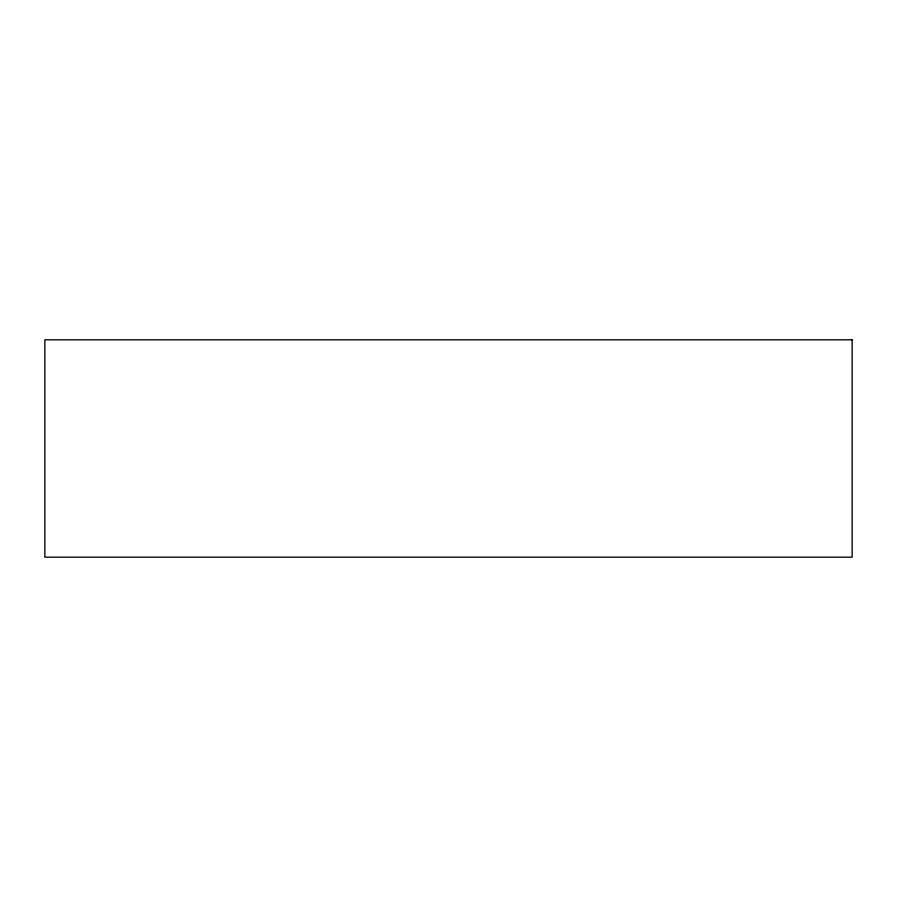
<?xml version="1.0" encoding="UTF-8"?>
<svg xmlns="http://www.w3.org/2000/svg" width="897" height="897" viewBox="0 0 897 897"><rect width="100%" height="100%" fill="white"/><g stroke="black" fill="none" stroke-linecap="round" stroke-linejoin="round"><path stroke-width="1.35" d="M852.15 339.817L44.85 339.817L44.85 557.183L852.15 557.183L852.15 339.817"/></g></svg>
